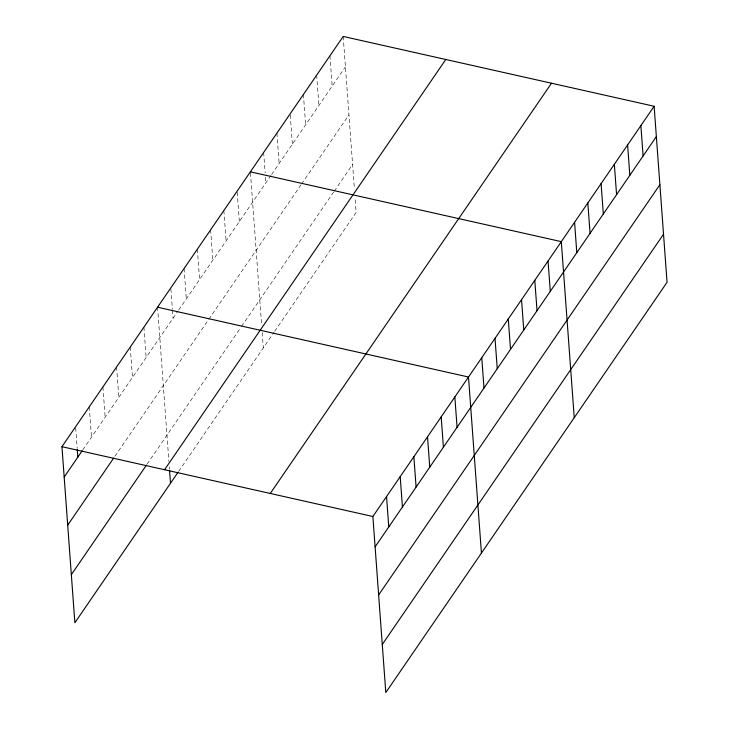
<?xml version="1.0" encoding="UTF-8"?>
<svg xmlns="http://www.w3.org/2000/svg" width="729" height="729" viewBox="0 0 729 729"><rect width="100%" height="100%" fill="white"/><g stroke="black" fill="none" stroke-linecap="round" stroke-linejoin="round"><path stroke-width="0.55" stroke-dasharray="3.65 2.73" d="M82.805 449.884L178.113 310.864M178.742 309.943L270.924 175.489M271.553 174.568L345.418 66.813M114.9 456.299L208.157 320.259M208.786 319.338L300.968 184.884M301.596 183.963L348.954 114.89M147.094 464.163L240.834 327.43M241.472 326.51L333.645 192.055M334.283 191.135L352.59 164.426M178.705 471.289L274.04 332.224M274.678 331.303L356.126 212.494L354.996 197.204M343.195 36.45L354.358 188.465M329.936 55.787L332.16 86.15M316.678 75.133L318.901 105.495M303.419 94.469L305.642 124.832M290.242 114.936L292.384 144.178M276.902 133.152L279.125 163.515M263.643 152.489L265.128 172.737M265.456 177.229L265.866 182.851M250.466 172.955L261.547 323.84M262.185 332.579L263.306 347.879M237.207 192.292L239.349 221.534M223.867 210.508L226.09 240.871M210.608 229.854L212.832 260.217M197.349 249.19L199.573 279.553M184.091 268.527L186.314 298.89M170.914 288.994L172.399 309.233M172.481 310.363L173.055 318.236M157.573 307.21L168.891 461.402M169.292 466.87L169.456 469.057M143.905 327.139L146.137 357.502M130.245 347.059L132.478 377.422M116.585 366.988L118.818 397.351M102.926 386.917L105.158 417.28M89.266 406.837L91.499 437.2M75.688 427.896L77.174 448.135"/><path stroke-width="1.09" d="M178.076 472.21L74.868 622.739L61.947 446.695L343.195 36.45L654.132 106.261L667.053 282.305L385.805 692.55L372.874 516.506L654.132 106.261M64.17 477.058L82.186 450.786M67.706 525.135L113.651 458.113M71.342 574.662L146.474 465.075M164.554 469.731L445.802 59.486M270.268 493.46L551.516 83.224M375.107 546.868L656.355 136.624M378.643 594.937L659.891 184.701M382.278 644.472L663.527 234.228M250.384 171.834L561.312 241.636L574.242 417.69M157.573 307.21L468.501 377.021L481.432 553.065M61.947 446.695L372.874 516.506M640.873 125.598L643.096 155.96M627.605 144.934L629.838 175.306M614.347 164.28L616.579 194.643M601.088 183.617L603.32 213.98M587.829 202.963L590.062 233.326M574.57 222.299L576.803 252.662M548.053 260.982L550.286 291.345M534.794 280.319L537.027 310.682M521.536 299.655L523.768 330.018M508.277 319.001L510.51 349.364M495.018 338.338L497.251 368.701M481.76 357.675L483.992 388.047M454.841 396.941L457.074 427.312M441.182 416.87L443.414 447.232M427.522 436.799L429.755 467.161M413.862 456.728L416.095 487.09M400.203 476.648L402.426 507.01M386.543 496.577L388.767 526.939M169.538 470.15L170.495 483.263M77.256 449.255L77.839 457.129"/></g></svg>
